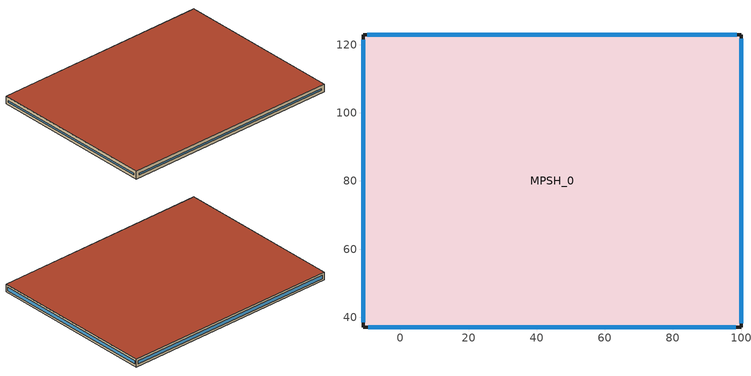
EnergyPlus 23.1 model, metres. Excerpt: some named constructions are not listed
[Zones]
MPSH_0
 floor ground (MPSH_0:f4UnderGroundSlabCF): -11,37 -11,123 100,123 100,37 z0
 wall outside (90.1-2019 Nonresidential CZ 0 Exterior Wall (Mass)): -11,37 100,37 100,123 -11,123 -11,37 z0:4
 window (DoublePaneClr): -9.41,37 98.41,37 z1.59:2.41; 100,38.18 100,121.82 / 98.82,123 -9.82,123 z1.18:2.82; -11,121.42 -11,38.58 z1.58:2.42
 roof outside (90.1-2019 Nonresidential CZ 3 Exterior Roof (Mass)): -11,37 100,37 100,123 -11,123 z4
[Schedule:Day:Hourly]
c829e857-8fab-45e0-92a5-cfe941a8525b: Fraction, 0, 0, 0, 0, 0, 0, 0, 0, 0, 0, 0, 0, 0, 0, 0, 0, 0, 0, 0, 0, 0, 0, 0, 0
74b7cc80-193b-45c6-8be6-4325bd5264ca: Fraction, 0, 0, 0, 0, 0, 0, 0, 0, 1, 1, 1, 1, 1, 1, 1, 1, 1, 1, 1, 0, 0, 0, 0, 0
0ea06e73-816b-4d32-80d7-9f66a174735b: Fraction, 0, 0, 0, 0, 0, 0, 0, 0, 0, 1, 1, 1, 1, 1, 1, 1, 0, 0, 0, 0, 0, 0, 0, 0
2466c6ef-2cdf-41a6-8bb3-11e1dc55da92: Fraction, 0, 0, 0, 0, 0, 0, 0, 0, 1, 1, 1, 1, 1, 1, 1, 1, 1, 0, 0, 0, 0, 0, 0, 0
27254063-7dc9-48f4-82fe-bf622374332d: Fraction, 0, 0, 0, 0, 0, 0, 0, 0, 0, 1, 1, 1, 1, 1, 1, 1, 1, 1, 1, 1, 1, 0, 0, 0
53030e54-a0fa-4fa6-8330-d7cbbf0c646f: Fraction, 0, 0, 0, 0, 0, 0, 0, 0, 0, 1, 1, 1, 1, 1, 1, 1, 1, 1, 1, 0, 0, 0, 0, 0
d139b7aa-9427-4315-8039-8fcaddc09bd5: Fraction, 0, 0, 0, 0, 0, 1, 1, 1, 0, 0, 0, 1, 1, 1, 1, 1, 0, 0, 0, 0, 0, 0, 0, 0
dacd3533-5f0c-426c-93af-a343dcc4ee05: Fraction, 0, 0, 0, 0, 0, 0, 0, 0, 0, 1, 1, 1, 1, 1, 1, 1, 1, 1, 0, 0, 0, 0, 0, 0
855214ce-aede-413f-b933-4483b2af9a01: Fraction, 1, 1, 1, 1, 1, 1, 1, 1, 0, 0, 0, 1, 1, 1, 1, 0, 0, 0, 1, 1, 1, 1, 1, 1
1507054c-5385-4526-881e-e1c008dab3e0: Fraction, 0, 1, 1, 1, 1, 1, 1, 1, 1, 1, 1, 1, 1, 0, 0, 0, 0, 0, 0, 0, 1, 1, 1, 1
789a28a2-a1a3-49c9-9832-4241ad5a2cd8: Fraction, 1, 1, 1, 1, 1, 1, 1, 1, 1, 1, 1, 1, 0, 0, 0, 0, 0, 0, 0, 1, 1, 1, 1, 1
01cacebb-9977-44ba-8730-9a5ab723672e: Fraction, 1, 1, 1, 1, 1, 1, 1, 1, 1, 1, 1, 1, 1, 1, 0, 1, 1, 1, 0, 1, 1, 1, 1, 1
c3edbfc3-d10a-41e9-8cbc-2718968c5162: Fraction, 1, 1, 1, 1, 1, 1, 1, 1, 1, 0, 0, 0, 0, 0, 0, 0, 0, 0, 0, 0, 1, 1, 1, 1
a36c0835-6fb6-42b0-8d67-eb29b0f26a7f: Fraction, 1, 1, 1, 1, 1, 1, 1, 1, 0, 0, 0, 0, 1, 1, 1, 1, 0, 0, 0, 0, 0, 0, 1, 0
c77e8ec9-f777-459b-b56a-6f21c936ccc5: Fraction, 1, 1, 1, 1, 1, 1, 1, 1, 1, 1, 0, 1, 1, 1, 1, 0, 0, 0, 0, 0, 1, 1, 1, 0
a72f4a85-8f20-4fc3-999b-392815844735: Fraction, 1, 1, 1, 1, 1, 1, 1, 1, 1, 0, 0, 0, 0, 1, 1, 1, 1, 1, 1, 1, 1, 1, 1, 1
99df6cd9-7b23-435b-bd2b-66a2048688ff: Fraction, 1, 1, 1, 1, 1, 1, 1, 1, 1, 1, 0, 0, 0, 0, 0, 0, 0, 1, 0, 1, 1, 1, 1, 1
297d69df-ff66-45ab-b75d-e72bff5214e9: Fraction, 1, 1, 1, 1, 1, 1, 1, 1, 0, 0, 0, 0, 0, 0, 0, 0, 0, 0, 0, 1, 1, 1, 1, 1
b0a3918e-0d33-4d5f-abef-7a7fe549a2e3: Fraction, 1, 1, 1, 1, 1, 1, 1, 1, 0, 0, 0, 0, 1, 0, 1, 0, 1, 1, 1, 1, 0, 1, 1, 1
4e945ce9-695d-4426-910d-137aaafa5581: Fraction, 1, 1, 1, 1, 1, 1, 1, 1, 0, 0, 0, 0, 1, 0, 0, 0, 0, 0, 0, 0, 0, 1, 1, 1
f988b6fd-1ca3-4ffe-bdea-e41aeffde614: Fraction, 1, 1, 1, 1, 1, 1, 1, 1, 0, 0, 0, 1, 0, 1, 1, 0, 0, 0, 0, 0, 0, 0, 0, 1
e1175df0-c15b-4022-86b2-5b8659cd9980: Fraction, 1, 1, 0, 0, 1, 1, 0, 1, 0, 0, 0, 0, 1, 0, 0, 0, 0, 0, 0, 0, 0, 0, 0, 0
7638ae91-40e8-48d2-967e-bd50d30e864b: Fraction, 0, 0, 1, 0, 0, 0, 1, 0, 0, 0, 0, 0, 0, 1, 1, 0, 0, 0, 0, 0, 0, 0, 0, 0
6b85c36f-4142-4b51-9997-a4628b1e788c: Fraction, 0, 0, 0, 0, 0, 0, 0, 0, 0, 0, 0, 1, 1, 1, 1, 1, 0, 0, 0, 0, 0, 0, 1, 0
ed11a986-fd55-47b2-907e-100af68b4c92: Fraction, 1, 1, 0, 0, 1, 0, 0, 1, 0, 0, 0, 1, 1, 1, 1, 0, 0, 0, 0, 0, 0, 0, 0, 0
1e136185-b974-42a0-a448-e4324285f682: Fraction, 0, 1, 0, 1, 1, 1, 1, 1, 0, 0, 0, 1, 1, 1, 1, 1, 0, 0, 0, 0, 0, 0, 0, 0
7f45f40c-af69-46dd-a03c-29825cd06779: Fraction, 0, 1, 1, 1, 1, 1, 1, 1, 0, 0, 0, 0, 1, 1, 1, 1, 0, 0, 0, 0, 0, 0, 0, 0
b1508772-c30b-4b40-b8d0-83bb942f6022: Fraction, 0, 0, 0, 1, 1, 0, 0, 1, 0, 0, 0, 1, 1, 1, 1, 1, 0, 0, 0, 0, 0, 0, 0, 0
522b7b3d-0fdd-4264-ba9a-b5c9fe7ead0b: Fraction, 0, 1, 1, 1, 1, 0, 0, 1, 0, 0, 0, 0, 0, 0, 0, 0, 0, 0, 0, 0, 0, 0, 1, 1
58b89d37-a128-43f5-8eae-267f62d09962: Fraction, 0, 0, 0, 0, 0, 0, 0, 0, 1, 1, 1, 0, 0, 0, 0, 0, 0, 0, 1, 1, 1, 1, 1, 1
69b629c7-17fc-4282-8529-8bfd6a2c8d9f: Fraction, 1, 1, 1, 1, 1, 0, 0, 0, 1, 1, 1, 0, 0, 0, 0, 0, 1, 1, 1, 1, 1, 1, 1, 1
871cdd16-7eee-49f8-95b8-351117183a19: Fraction, 0, 0, 0, 0, 0, 0, 0, 0, 1, 1, 1, 0, 0, 0, 0, 1, 1, 1, 0, 0, 0, 0, 0, 0
bed00e51-5c16-44b2-83da-5332b8cc4454: Fraction, 0, 0, 0, 0, 0, 0, 0, 0, 1, 1, 0, 0, 0, 0, 0, 0, 0, 1, 1, 1, 1, 1, 1, 0
b7116f3f-b4f7-4778-9be1-df505ce5899e: Fraction, 0, 0, 0, 0, 0, 0, 0, 0, 1, 1, 1, 1, 0, 0, 0, 1, 1, 1, 1, 1, 1, 1, 0, 0
055db732-7a58-4650-abc1-6523a49e83e0: Fraction, 0, 0, 0, 0, 0, 0, 0, 0, 0, 1, 1, 1, 0, 0, 1, 1, 1, 1, 1, 0, 0, 0, 0, 0
f4244877-8ce6-43fb-a3cc-5d5b1c425bc2: Fraction, 0, 0, 0, 0, 0, 0, 0, 0, 1, 0, 1, 1, 0, 0, 0, 0, 0, 0, 0, 0, 0, 0, 0, 0
ecf2bce5-902a-4567-a45c-46dc6ba5e42e: Fraction, 0, 0, 0, 0, 0, 0, 0, 0, 1, 1, 0, 1, 1, 1, 1, 1, 1, 1, 0, 0, 0, 0, 0, 0
363e9251-fb19-4319-9d7a-c143a99be8f6: Fraction, 0, 0, 0, 0, 0, 0, 0, 0, 0, 1, 1, 1, 1, 0, 1, 1, 1, 1, 0, 0, 0, 0, 0, 0
7b532f0e-1b64-49e6-8e52-624c129eb689: Fraction, 0, 0, 0, 0, 0, 0, 0, 0, 0, 1, 1, 1, 0, 1, 1, 1, 1, 1, 1, 1, 1, 1, 1, 0
3da6371b-a6d1-416e-bb1b-f76bf0209b1b: Fraction, 0, 0, 0, 0, 0, 0, 0, 0, 0, 1, 1, 1, 0, 0, 0, 0, 1, 0, 0, 0, 0, 0, 0, 0
a0ab3aad-7658-4599-8544-7ec445ffc20b: Fraction, 0, 0, 0, 0, 0, 0, 0, 0, 1, 1, 0, 0, 1, 1, 1, 1, 0, 0, 0, 0, 0, 0, 0, 0
719726de-2813-4807-ada9-8bf42837dfe8: Fraction, 0, 0, 0, 0, 0, 0, 0, 0, 1, 1, 1, 1, 0, 0, 0, 0, 0, 0, 0, 0, 0, 0, 0, 0
ad8095c8-d3ee-490d-8abe-b3591180e57c: Fraction, 0, 0, 0, 0, 0, 0, 0, 0, 1, 1, 1, 1, 1, 1, 1, 0, 0, 0, 0, 0, 0, 0, 0, 0
f6af2d9c-cf0a-432d-b78b-75cefab392ad: Fraction, 0, 0, 0, 0, 0, 0, 0, 0, 0, 0, 0, 0, 0, 0, 0, 1, 1, 1, 0, 0, 0, 0, 0, 0
fafae7de-99fd-4cad-a971-0c73a37e8f93: Fraction, 0, 0, 0, 0, 0, 0, 0, 0, 1, 0, 0, 0, 0, 0, 0, 0, 0, 0, 0, 0, 0, 0, 0, 0
0681226e-acd3-4554-ab29-16cf9b54f983: Fraction, 0, 0, 0, 0, 0, 0, 0, 0, 0, 1, 1, 1, 1, 1, 1, 1, 0, 0, 1, 1, 1, 1, 0, 0
1035c4e2-72d1-432e-aba3-4f80e5dba7f1: Fraction, 0, 0, 0, 0, 0, 0, 0, 1, 1, 1, 0, 0, 0, 0, 0, 0, 0, 1, 1, 1, 1, 1, 1, 1
b8e1df95-764a-4f54-a6c6-b57a386141d1: Fraction, 1, 0, 0, 0, 0, 0, 0, 0, 1, 1, 0, 1, 0, 0, 0, 1, 1, 1, 1, 1, 1, 1, 1, 0
6c5dac15-247f-4fa8-982f-a3df3680972a: Fraction, 0, 0, 0, 0, 0, 0, 0, 0, 1, 1, 1, 0, 0, 0, 1, 1, 1, 0, 0, 0, 0, 0, 0, 0
671c828a-7bdd-4525-8ddc-2f5d7c9aa4d9: Fraction, 0, 0, 0, 0, 0, 0, 0, 0, 1, 1, 0, 0, 0, 0, 0, 0, 0, 0, 1, 1, 1, 1, 0, 0
8a4d401a-e687-4b3e-b8df-62425120c154: Fraction, 0, 0, 0, 0, 0, 0, 0, 0, 1, 1, 0, 1, 1, 1, 0, 0, 0, 0, 0, 0, 0, 0, 0, 0
c0ba7495-5b45-41f4-a4da-194677b2631c: Fraction, 0, 0, 0, 0, 0, 0, 0, 0, 1, 1, 1, 0, 0, 1, 1, 1, 1, 1, 1, 1, 0, 0, 0, 0
6a9698a7-21c3-41ae-8513-0708b95c4a73: Fraction, 0, 0, 0, 0, 0, 0, 0, 0, 1, 1, 0, 0, 0, 0, 1, 1, 0, 1, 1, 1, 1, 0, 0, 0
08a6691c-031a-4634-a0a1-d28f31b9a4ee: Fraction, 0, 0, 0, 0, 0, 0, 0, 0, 0, 1, 0, 0, 0, 0, 0, 0, 0, 1, 1, 1, 1, 1, 0, 0
cab201a6-1310-4724-8b6d-fe4ce2599b76: Fraction, 0, 0, 0, 0, 0, 0, 0, 0, 1, 1, 0, 0, 0, 1, 0, 0, 1, 1, 0, 0, 0, 0, 0, 0
d2a5a329-1aa5-4fe8-9eec-f4068d6c74f2: Fraction, 0, 0, 0, 0, 0, 0, 0, 0, 0, 1, 1, 1, 1, 0, 1, 1, 1, 1, 1, 1, 1, 0, 0, 0
a20993a0-4a36-49c3-b3aa-660bdffb7a34: Fraction, 0, 0, 0, 0, 0, 0, 0, 0, 1, 1, 1, 0, 0, 0, 0, 1, 1, 1, 1, 1, 1, 1, 1, 1
8840da51-17fb-4cf1-91b7-76a5ff196ad5: Fraction, 1, 0, 0, 0, 0, 0, 0, 1, 1, 1, 0, 0, 0, 0, 1, 1, 1, 1, 1, 1, 0, 0, 0, 1
d97463a7-85c4-4e1b-82f3-d46c63dafea6: Fraction, 1, 1, 1, 1, 1, 1, 1, 1, 1, 1, 1, 0, 0, 1, 1, 0, 1, 1, 1, 1, 1, 1, 1, 1
2acce18d-3018-4a4e-b1ce-430fe08a1a14: Fraction, 1, 1, 1, 1, 1, 1, 1, 1, 1, 1, 1, 0, 0, 0, 0, 1, 1, 1, 1, 1, 1, 1, 1, 1
62871fee-30b7-4b85-bc77-c8839a4fa87b: Fraction, 1, 1, 1, 1, 1, 1, 1, 1, 1, 1, 1, 0, 1, 1, 1, 1, 1, 1, 1, 1, 1, 1, 1, 1
cf2cc7a4-0a97-4f53-979e-abdf796f723a: Fraction, 1, 1, 1, 1, 0, 1, 1, 1, 1, 1, 1, 0, 0, 0, 1, 1, 1, 1, 1, 1, 1, 1, 1, 1
79622a2e-7298-4c3c-99d4-a94f9679348a: Fraction, 1, 1, 1, 1, 0, 1, 1, 1, 1, 1, 1, 0, 0, 0, 1, 0, 0, 0, 1, 1, 0, 0, 0, 0
0812a9c8-a8b2-449d-bf0b-70e1e72807c2: Fraction, 0, 0, 0, 1, 0, 0, 0, 0, 1, 0, 0, 0, 0, 0, 0, 0, 0, 0, 0, 0, 0, 0, 0, 0
7e389891-999a-4ebe-9014-cfb07a9c4f79: Fraction, 0, 0, 0, 0, 0, 0, 0, 0, 0, 1, 1, 1, 0, 0, 1, 1, 0, 0, 0, 0, 0, 0, 0, 0
d534ee93-92a8-49e5-8409-30904caf1f71: Fraction, 0, 0, 0, 0, 0, 0, 0, 0, 0, 1, 1, 0, 0, 1, 0, 1, 0, 0, 1, 0, 1, 1, 0, 1
55c06bcf-247b-4fc8-9f40-94ac5c653d60: Fraction, 1, 0, 0, 0, 0, 0, 0, 0, 0, 0, 0, 0, 0, 1, 1, 1, 1, 1, 1, 1, 0, 0, 0, 0
368eb9ed-11d7-4536-b55f-5331dd304e9e: Fraction, 0, 0, 0, 0, 0, 0, 0, 0, 0, 0, 0, 0, 1, 1, 1, 1, 1, 1, 1, 0, 0, 0, 0, 0
8edd0134-2c46-4ba0-ac07-ff85c60bd38d: Fraction, 0, 0, 0, 0, 0, 0, 0, 0, 0, 0, 0, 0, 0, 0, 1, 0, 0, 0, 1, 0, 0, 0, 0, 0
3c8bc9fa-d533-4454-978f-3efb5acc2beb: Fraction, 0, 0, 0, 0, 0, 0, 0, 0, 0, 1, 1, 1, 1, 1, 1, 1, 1, 1, 1, 1, 0, 0, 0, 0
69e6b302-69a9-40ac-b8df-4c30a385a6ef: Fraction, 0, 0, 0, 0, 0, 0, 0, 0, 1, 1, 1, 1, 0, 0, 0, 0, 1, 1, 1, 1, 1, 1, 0, 1
0a34d97e-8ca0-42f1-a2e9-de29f95bca14: Fraction, 0, 0, 0, 0, 0, 0, 0, 0, 0, 0, 1, 0, 0, 0, 0, 1, 1, 1, 1, 1, 0, 0, 0, 1
4dfa782e-347d-4911-bbc3-6ca6e02df1f0: Fraction, 0, 0, 0, 0, 0, 0, 0, 0, 0, 1, 1, 1, 1, 0, 0, 0, 0, 0, 0, 0, 0, 0, 0, 0
4e5f3844-25e4-4a37-b7c3-829883cb6ccf: Fraction, 0, 0, 0, 0, 0, 0, 0, 0, 0, 0, 1, 1, 1, 1, 1, 1, 1, 0, 1, 0, 0, 0, 0, 0
1f921a21-3a3d-4dbf-935d-22f8293d613d: Fraction, 0, 0, 0, 0, 0, 0, 0, 0, 1, 1, 1, 1, 0, 1, 0, 1, 0, 0, 0, 0, 1, 0, 0, 0
a390bf11-859b-4e66-ab91-d64716a1d8a0: Fraction, 0, 0, 0, 0, 0, 0, 0, 0, 1, 1, 1, 1, 0, 1, 1, 1, 1, 1, 1, 1, 1, 0, 0, 0
8b171da2-d7a3-480f-875d-3c0ee47b0e60: Fraction, 0, 0, 0, 0, 0, 0, 0, 0, 1, 1, 1, 0, 1, 0, 0, 1, 1, 1, 1, 1, 1, 1, 1, 0
6a580dd3-c563-4057-8f0c-e2ea19ebeb58: Fraction, 0, 0, 1, 1, 0, 0, 1, 0, 1, 1, 1, 1, 0, 1, 1, 1, 1, 1, 1, 1, 1, 1, 1, 1
07107ced-4a7e-4e2c-aa43-ef5f8be178cc: Fraction, 1, 1, 0, 1, 1, 1, 0, 1, 1, 1, 1, 1, 1, 0, 0, 1, 1, 1, 1, 1, 1, 1, 1, 1
8137b009-f645-4757-96fe-2506d2a21cf4: Fraction, 1, 1, 1, 1, 1, 1, 1, 1, 1, 1, 1, 0, 0, 0, 0, 0, 1, 1, 1, 1, 1, 1, 0, 1
ca4a8d73-ee17-41dc-bce7-1f6d492609b9: Fraction, 0, 0, 1, 1, 0, 1, 1, 0, 1, 1, 1, 0, 0, 0, 0, 1, 1, 1, 1, 1, 1, 1, 1, 1
c2bdcd63-4737-4b9a-be9f-aea406da4bfc: Fraction, 1, 0, 1, 0, 0, 0, 0, 0, 1, 1, 1, 0, 0, 0, 0, 0, 1, 1, 1, 1, 1, 1, 1, 1
f5096948-0dcb-4ea3-8f55-67e622306b05: Fraction, 1, 0, 0, 0, 0, 0, 0, 0, 1, 1, 1, 1, 0, 0, 0, 0, 1, 1, 1, 1, 1, 1, 1, 1
559d107c-7ced-49fa-9d00-9319955d6326: Fraction, 1, 1, 1, 0, 0, 1, 1, 0, 1, 1, 1, 0, 0, 0, 0, 0, 1, 1, 1, 1, 1, 1, 1, 1
ef71efa0-9d46-443f-8551-1daec6dcab57: Fraction, 1, 0, 0, 0, 0, 1, 1, 0, 1, 1, 1, 1, 1, 1, 1, 1, 1, 1, 1, 1, 1, 1, 0, 0
[Schedule:Week:Daily]
CoolAvail_MPSH_0_49: 1507054c-5385-4526-881e-e1c008dab3e0, 789a28a2-a1a3-49c9-9832-4241ad5a2cd8, 01cacebb-9977-44ba-8730-9a5ab723672e, c3edbfc3-d10a-41e9-8cbc-2718968c5162, a36c0835-6fb6-42b0-8d67-eb29b0f26a7f, c77e8ec9-f777-459b-b56a-6f21c936ccc5, a72f4a85-8f20-4fc3-999b-392815844735, 1507054c-5385-4526-881e-e1c008dab3e0, 1507054c-5385-4526-881e-e1c008dab3e0, 1507054c-5385-4526-881e-e1c008dab3e0, 1507054c-5385-4526-881e-e1c008dab3e0, 1507054c-5385-4526-881e-e1c008dab3e0
CoolAvail_MPSH_0_50: 99df6cd9-7b23-435b-bd2b-66a2048688ff, 855214ce-aede-413f-b933-4483b2af9a01, 297d69df-ff66-45ab-b75d-e72bff5214e9, b0a3918e-0d33-4d5f-abef-7a7fe549a2e3, 4e945ce9-695d-4426-910d-137aaafa5581, f988b6fd-1ca3-4ffe-bdea-e41aeffde614, e1175df0-c15b-4022-86b2-5b8659cd9980, 99df6cd9-7b23-435b-bd2b-66a2048688ff, 99df6cd9-7b23-435b-bd2b-66a2048688ff, 99df6cd9-7b23-435b-bd2b-66a2048688ff, 99df6cd9-7b23-435b-bd2b-66a2048688ff, 99df6cd9-7b23-435b-bd2b-66a2048688ff
CoolAvail_MPSH_0_51: 7638ae91-40e8-48d2-967e-bd50d30e864b, 6b85c36f-4142-4b51-9997-a4628b1e788c, ed11a986-fd55-47b2-907e-100af68b4c92, 1e136185-b974-42a0-a448-e4324285f682, 7f45f40c-af69-46dd-a03c-29825cd06779, b1508772-c30b-4b40-b8d0-83bb942f6022, d139b7aa-9427-4315-8039-8fcaddc09bd5, 7638ae91-40e8-48d2-967e-bd50d30e864b, 7638ae91-40e8-48d2-967e-bd50d30e864b, 7638ae91-40e8-48d2-967e-bd50d30e864b, 7638ae91-40e8-48d2-967e-bd50d30e864b, 7638ae91-40e8-48d2-967e-bd50d30e864b
CoolAvail_MPSH_0_52: 522b7b3d-0fdd-4264-ba9a-b5c9fe7ead0b, 522b7b3d-0fdd-4264-ba9a-b5c9fe7ead0b, 522b7b3d-0fdd-4264-ba9a-b5c9fe7ead0b, 522b7b3d-0fdd-4264-ba9a-b5c9fe7ead0b, 522b7b3d-0fdd-4264-ba9a-b5c9fe7ead0b, 522b7b3d-0fdd-4264-ba9a-b5c9fe7ead0b, 522b7b3d-0fdd-4264-ba9a-b5c9fe7ead0b, 522b7b3d-0fdd-4264-ba9a-b5c9fe7ead0b, 522b7b3d-0fdd-4264-ba9a-b5c9fe7ead0b, 522b7b3d-0fdd-4264-ba9a-b5c9fe7ead0b, 522b7b3d-0fdd-4264-ba9a-b5c9fe7ead0b, 522b7b3d-0fdd-4264-ba9a-b5c9fe7ead0b
NatVentAvail_MPSH_0_43: b7116f3f-b4f7-4778-9be1-df505ce5899e, 0ea06e73-816b-4d32-80d7-9f66a174735b, 055db732-7a58-4650-abc1-6523a49e83e0, f4244877-8ce6-43fb-a3cc-5d5b1c425bc2, ecf2bce5-902a-4567-a45c-46dc6ba5e42e, 363e9251-fb19-4319-9d7a-c143a99be8f6, 7b532f0e-1b64-49e6-8e52-624c129eb689, b7116f3f-b4f7-4778-9be1-df505ce5899e, b7116f3f-b4f7-4778-9be1-df505ce5899e, b7116f3f-b4f7-4778-9be1-df505ce5899e, b7116f3f-b4f7-4778-9be1-df505ce5899e, b7116f3f-b4f7-4778-9be1-df505ce5899e
NatVentAvail_MPSH_0_44: 3da6371b-a6d1-416e-bb1b-f76bf0209b1b, a0ab3aad-7658-4599-8544-7ec445ffc20b, 719726de-2813-4807-ada9-8bf42837dfe8, ad8095c8-d3ee-490d-8abe-b3591180e57c, f6af2d9c-cf0a-432d-b78b-75cefab392ad, fafae7de-99fd-4cad-a971-0c73a37e8f93, 0681226e-acd3-4554-ab29-16cf9b54f983, 3da6371b-a6d1-416e-bb1b-f76bf0209b1b, 3da6371b-a6d1-416e-bb1b-f76bf0209b1b, 3da6371b-a6d1-416e-bb1b-f76bf0209b1b, 3da6371b-a6d1-416e-bb1b-f76bf0209b1b, 3da6371b-a6d1-416e-bb1b-f76bf0209b1b
NatVentAvail_MPSH_0_45: 53030e54-a0fa-4fa6-8330-d7cbbf0c646f, 58b89d37-a128-43f5-8eae-267f62d09962, 1035c4e2-72d1-432e-aba3-4f80e5dba7f1, b8e1df95-764a-4f54-a6c6-b57a386141d1, dacd3533-5f0c-426c-93af-a343dcc4ee05, 6c5dac15-247f-4fa8-982f-a3df3680972a, 53030e54-a0fa-4fa6-8330-d7cbbf0c646f, 53030e54-a0fa-4fa6-8330-d7cbbf0c646f, 53030e54-a0fa-4fa6-8330-d7cbbf0c646f, 53030e54-a0fa-4fa6-8330-d7cbbf0c646f, 53030e54-a0fa-4fa6-8330-d7cbbf0c646f, 53030e54-a0fa-4fa6-8330-d7cbbf0c646f
NatVentAvail_MPSH_0_46: 27254063-7dc9-48f4-82fe-bf622374332d, bed00e51-5c16-44b2-83da-5332b8cc4454, 671c828a-7bdd-4525-8ddc-2f5d7c9aa4d9, 8a4d401a-e687-4b3e-b8df-62425120c154, 2466c6ef-2cdf-41a6-8bb3-11e1dc55da92, c0ba7495-5b45-41f4-a4da-194677b2631c, 6a9698a7-21c3-41ae-8513-0708b95c4a73, 27254063-7dc9-48f4-82fe-bf622374332d, 27254063-7dc9-48f4-82fe-bf622374332d, 27254063-7dc9-48f4-82fe-bf622374332d, 27254063-7dc9-48f4-82fe-bf622374332d, 27254063-7dc9-48f4-82fe-bf622374332d
NatVentAvail_MPSH_0_47: 08a6691c-031a-4634-a0a1-d28f31b9a4ee, cab201a6-1310-4724-8b6d-fe4ce2599b76, d2a5a329-1aa5-4fe8-9eec-f4068d6c74f2, a20993a0-4a36-49c3-b3aa-660bdffb7a34, 8840da51-17fb-4cf1-91b7-76a5ff196ad5, d97463a7-85c4-4e1b-82f3-d46c63dafea6, 2acce18d-3018-4a4e-b1ce-430fe08a1a14, 08a6691c-031a-4634-a0a1-d28f31b9a4ee, 08a6691c-031a-4634-a0a1-d28f31b9a4ee, 08a6691c-031a-4634-a0a1-d28f31b9a4ee, 08a6691c-031a-4634-a0a1-d28f31b9a4ee, 08a6691c-031a-4634-a0a1-d28f31b9a4ee
NatVentAvail_MPSH_0_48: 62871fee-30b7-4b85-bc77-c8839a4fa87b, cf2cc7a4-0a97-4f53-979e-abdf796f723a, 79622a2e-7298-4c3c-99d4-a94f9679348a, c829e857-8fab-45e0-92a5-cfe941a8525b, 0812a9c8-a8b2-449d-bf0b-70e1e72807c2, 7e389891-999a-4ebe-9014-cfb07a9c4f79, d534ee93-92a8-49e5-8409-30904caf1f71, 62871fee-30b7-4b85-bc77-c8839a4fa87b, 62871fee-30b7-4b85-bc77-c8839a4fa87b, 62871fee-30b7-4b85-bc77-c8839a4fa87b, 62871fee-30b7-4b85-bc77-c8839a4fa87b, 62871fee-30b7-4b85-bc77-c8839a4fa87b
NatVentAvail_MPSH_0_49: 55c06bcf-247b-4fc8-9f40-94ac5c653d60, 368eb9ed-11d7-4536-b55f-5331dd304e9e, 8edd0134-2c46-4ba0-ac07-ff85c60bd38d, 3c8bc9fa-d533-4454-978f-3efb5acc2beb, 69e6b302-69a9-40ac-b8df-4c30a385a6ef, 0a34d97e-8ca0-42f1-a2e9-de29f95bca14, 4dfa782e-347d-4911-bbc3-6ca6e02df1f0, 55c06bcf-247b-4fc8-9f40-94ac5c653d60, 55c06bcf-247b-4fc8-9f40-94ac5c653d60, 55c06bcf-247b-4fc8-9f40-94ac5c653d60, 55c06bcf-247b-4fc8-9f40-94ac5c653d60, 55c06bcf-247b-4fc8-9f40-94ac5c653d60
NatVentAvail_MPSH_0_50: 4e5f3844-25e4-4a37-b7c3-829883cb6ccf, 871cdd16-7eee-49f8-95b8-351117183a19, 74b7cc80-193b-45c6-8be6-4325bd5264ca, 1f921a21-3a3d-4dbf-935d-22f8293d613d, a390bf11-859b-4e66-ab91-d64716a1d8a0, 8b171da2-d7a3-480f-875d-3c0ee47b0e60, 6a580dd3-c563-4057-8f0c-e2ea19ebeb58, 4e5f3844-25e4-4a37-b7c3-829883cb6ccf, 4e5f3844-25e4-4a37-b7c3-829883cb6ccf, 4e5f3844-25e4-4a37-b7c3-829883cb6ccf, 4e5f3844-25e4-4a37-b7c3-829883cb6ccf, 4e5f3844-25e4-4a37-b7c3-829883cb6ccf
NatVentAvail_MPSH_0_51: 07107ced-4a7e-4e2c-aa43-ef5f8be178cc, 8137b009-f645-4757-96fe-2506d2a21cf4, ca4a8d73-ee17-41dc-bce7-1f6d492609b9, c2bdcd63-4737-4b9a-be9f-aea406da4bfc, f5096948-0dcb-4ea3-8f55-67e622306b05, 559d107c-7ced-49fa-9d00-9319955d6326, 69b629c7-17fc-4282-8529-8bfd6a2c8d9f, 07107ced-4a7e-4e2c-aa43-ef5f8be178cc, 07107ced-4a7e-4e2c-aa43-ef5f8be178cc, 07107ced-4a7e-4e2c-aa43-ef5f8be178cc, 07107ced-4a7e-4e2c-aa43-ef5f8be178cc, 07107ced-4a7e-4e2c-aa43-ef5f8be178cc
NatVentAvail_MPSH_0_52: ef71efa0-9d46-443f-8551-1daec6dcab57, ef71efa0-9d46-443f-8551-1daec6dcab57, ef71efa0-9d46-443f-8551-1daec6dcab57, ef71efa0-9d46-443f-8551-1daec6dcab57, ef71efa0-9d46-443f-8551-1daec6dcab57, ef71efa0-9d46-443f-8551-1daec6dcab57, ef71efa0-9d46-443f-8551-1daec6dcab57, ef71efa0-9d46-443f-8551-1daec6dcab57, ef71efa0-9d46-443f-8551-1daec6dcab57, ef71efa0-9d46-443f-8551-1daec6dcab57, ef71efa0-9d46-443f-8551-1daec6dcab57, ef71efa0-9d46-443f-8551-1daec6dcab57
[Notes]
----  This file was generated with Climate Studio 2.3.9530.31237
-------------------------ERL SENSORS--------------------------
Output:SQLite, Simple;
